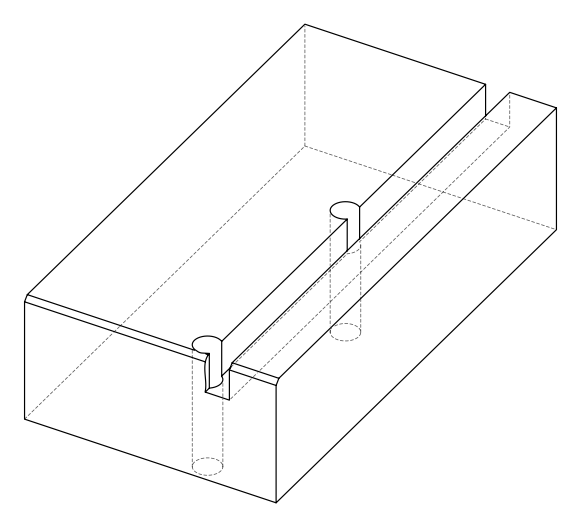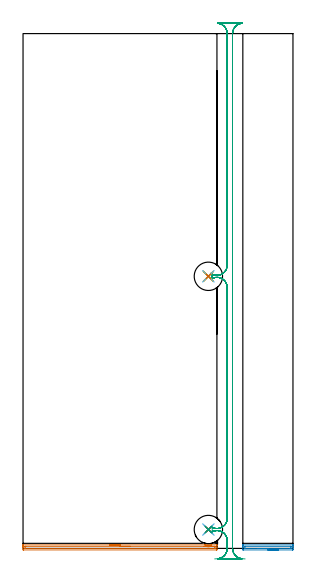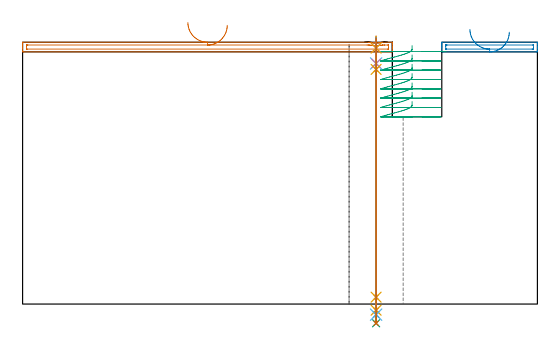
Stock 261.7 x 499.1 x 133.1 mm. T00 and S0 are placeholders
(PLAN: 13 operations, 10 tool changes, 27.3 min)
(1 AREA_MILL | FG_CHAMFER_SURFACE | UGT0205_001 | 3.19 min | 2298 mm3)
(2 AREA_MILL_1 | FG_CHAMFER_SURFACE_1 | UGT0205_001 | 0.96 min | 622 mm3)
(3 MILL_RECTANGULAR_SLOT | SLOT_RECTANGULAR | UGT0201_094 | Follow Part, ap 5, ae 75% | 19.4 min | 501841 mm3)
(4 SPOT_DRILL | STEP1HOLE | NXT0321_9005460120000 | 0.05 min | 0 mm3)
(5 SPOT_DRILL_1 | STEP1HOLE_1 | NXT0321_9005460120000 | 0.05 min | 0 mm3)
(6 DRILL_BLIND_HOLE_INTO_CENTER | STEP1HOLE | UGT0301_192 | 0.05 min | 0 mm3)
(7 GUN_DRILL_THROUGH_HOLE | STEP1HOLE | UGT0307_003 | 0.61 min | 3843 mm3)
(8 SPADE_DRILL_TO_ENLARGE_THROUGH_HOLE | STEP1HOLE | UGT0306_008 | 0.56 min | 19390 mm3)
(9 DRILL_TO_ENLARGE_THROUGH_HOLE | STEP1HOLE | UGT0301_390 | 0.58 min | 38997 mm3)
(10 DRILL_BLIND_HOLE_INTO_CENTER_1 | STEP1HOLE_1 | UGT0301_192 | 0.05 min | 0 mm3)
(11 GUN_DRILL_THROUGH_HOLE_1 | STEP1HOLE_1 | UGT0307_003 | 0.61 min | 3614 mm3)
(12 SPADE_DRILL_TO_ENLARGE_THROUGH_HOLE_1 | STEP1HOLE_1 | UGT0306_008 | 0.56 min | 19537 mm3)
(13 DRILL_TO_ENLARGE_THROUGH_HOLE_1 | STEP1HOLE_1 | UGT0301_390 | 0.58 min | 39136 mm3)
(TOOL UGT0205_001 | Chamfer Mill 20 x 3 x 45 deg. | D20 FL50 Z2)
(TOOL UGT0201_094 | End mill 20 mm | D20 FL38 Z4)
(TOOL NXT0321_9005460120000 | NC Spot Drill, 142deg, 12mm, Carbide, Uncoated | D12 PA142 FL30 Z2)
(TOOL UGT0301_192 | Twist Drill 7.2 mm | D7.2 PA118 FL66 Z2)
(TOOL UGT0307_003 | Gun Drill 7 mm | D7 PA130 FL24 Z1)
(TOOL UGT0306_008 | Spade Drill 17.5mm | D17.5 PA132 FL10 Z2)
(TOOL UGT0301_390 | Twist Drill 27.5 mm | D27.5 PA118 FL165 Z2)
(OP 1 AREA_MILL)
G17 G21 G94 G90
T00 M6
G54
G17 G0 G90 X84.024 Y3.398 S1061 M3
G43 Z143.1 H0
Z143.098
G94 G1 X84.062 Z142.226 F250.
X84.176 Z141.361
X84.365 Z140.51
X84.627 Z139.678
X84.961 Z138.872
X85.364 Z138.098
X85.832 Z137.362
X86.364 Z136.67
X86.953 Z136.027
X87.596 Z135.437
X88.288 Z134.906
X89.024 Z134.438
X89.798 Z134.035
X90.604 Z133.701
X91.436 Z133.439
X92.287 Z133.25
X93.152 Z133.136
X94.024 Z133.098
X175.775 Y3.396 Z133.096
X176.579 Y3.391 Z133.09
X176.656 Y3.388 Z133.088
X176.658
X177. Y3.321 Z133.021
X177.183 Y3.286 Z132.984
X177.303 Y3.267 Z132.963
X177.47 Y3.24 Z132.935
X178.373 Y3.123 Z132.821
X178.443 Y3.117 Z132.814
X178.605 Y3.103 Z132.8
X178.809 Y3.085 Z132.782
X179.256 Y3.063 Z132.758
X179.479 Y3.056 Z132.748
X179.63 Y3.058 Z132.746
X179.716 Y3.054 Z132.752
X179.728
X179.981 Y3.055 Z132.754
X180.149 Y3.062 Z132.76
X181.041 Y3.124 Z132.822
X181.124 Y3.134 Z132.829
X181.299 Y3.151 Z132.85
X181.488 Y3.171 Z132.87
X181.934 Y3.239 Z132.937
X182.505 Y3.341 Z133.039
X182.746 Y3.39 Z133.083
X182.866 Y3.397 Z133.095
X182.887 Y3.396 Z133.096
X187.826 Y3.4 Z133.1
X187.99 Y3.397 Z133.088
X187.998 Y3.293 Z132.985
X188. Y3.183 Z132.883
Y2.932 Z132.632
Y2.254 Z131.948
Y1.045 Z130.742
Y0.515 Z130.21
Y-0.958 Z128.738
X187.997 Y-1.223 Z128.473
X187.99 Y-1.494 Z128.203
X187.662 Y-1.498 Z128.2
X187.379 Y-1.5
X0.621
X0.338 Y-1.498
X0.01 Y-1.494 Z128.203
X0. Y-1.223 Z128.473
Y0.515 Z130.21
Y1.045 Z130.742
Y1.384 Z131.08
Y1.914 Z131.61
Y2.254 Z131.948
Y2.932 Z132.631
Y3.183 Z132.883
X0.001 Y3.292 Z132.984
X0.003 Y3.345 Z133.036
X0.01 Y3.397 Z133.088
X0.174 Y3.4 Z133.1
X94.024 Y3.398 Z133.098
Y1.984 Z131.684
X175.148 Y1.982 Z131.682
X175.762 Y1.98 Z131.68
X176.045 Y1.979 Z131.679
X176.348 Y1.974 Z131.674
X176.656 Y1.924 Z131.624
X177.06 Y1.86 Z131.56
X177.549 Y1.796 Z131.496
X178.089 Y1.729 Z131.429
X178.443 Y1.698 Z131.398
X179.055 Y1.658 Z131.358
X179.337 Y1.645 Z131.345
X179.446 Y1.643 Z131.343
X180.074
X180.102 Y1.644 Z131.344
X180.23 Y1.651 Z131.351
X180.523 Y1.669 Z131.369
X181.124 Y1.715 Z131.415
X181.498 Y1.748 Z131.448
X182.017 Y1.812 Z131.512
X182.41 Y1.872 Z131.572
X182.911 Y1.95 Z131.65
X183.053 Y1.972 Z131.672
X183.196 Y1.976 Z131.676
X183.804 Y1.981 Z131.681
X184.083 Y1.983 Z131.683
X185.592
X185.87 Y1.982 Z131.682
X185.954 Y1.98 Z131.68
X185.988 Y1.977 Z131.677
X185.99 Y1.959 Z131.659
X185.997 Y1.859 Z131.559
X186. Y0.515 Z130.215
X185.999 Y0.119 Z129.819
X185.996 Y-0.014 Z129.686
X185.992 Y-0.061 Z129.639
X185.988 Y-0.079 Z129.621
X185.977 Y-0.081 Z129.619
X185.901 Y-0.083 Z129.617
X185.592 Y-0.085 Z129.615
X2.408
X2.131 Y-0.084 Z129.616
X2.047 Y-0.081 Z129.619
X2.012 Y-0.079 Z129.621
X2.009 Y-0.06 Z129.64
X2.003 Y0.041 Z129.741
X2. Y1.384 Z131.084
X2.001 Y1.781 Z131.481
X2.004 Y1.914 Z131.614
X2.008 Y1.961 Z131.661
X2.012 Y1.979 Z131.679
X2.023 Y1.981 Z131.681
X2.099 Y1.983 Z131.683
X2.408 Y1.985 Z131.685
X2.684 Y1.986 Z131.686
X94.024 Y1.984 Z131.684
X94.895 Z131.722
X95.76 Y1.983 Z131.835
X96.612 Z132.024
X97.444 Z132.287
X98.25 Z132.62
X99.024 Z133.023
X99.76 Z133.492
X100.452 Z134.023
X101.095 Z134.612
X101.684 Z135.255
X102.216 Z135.948
X102.684 Z136.683
X103.087 Z137.457
X103.421 Z138.263
X103.683 Z139.095
X103.872 Z139.947
X103.986 Z140.812
X104.024 Z141.683
G0 Z143.1
M5
M2
(OP 2 AREA_MILL_1)
G17 G21 G94 G90
T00 M6
G54
G17 G0 G90 X247.4 Y-1.5 S1061 M3
G43 Z143.1 H0
Z138.2
G94 G1 X247.362 Z137.328 F250.
X247.248 Z136.463
X247.059 Z135.612
X246.797 Z134.78
X246.463 Z133.974
X246.06 Z133.2
X245.592 Z132.464
X245.06 Z131.772
X244.471 Z131.129
X243.828 Z130.54
X243.136 Z130.008
X242.4 Z129.54
X241.626 Z129.137
X240.82 Z128.803
X239.988 Z128.541
X239.136 Z128.352
X238.272 Z128.238
X237.4 Z128.2
X213.721
X213.437 Y-1.498
X213.11 Y-1.494 Z128.202
X213.1 Y-1.223 Z128.473
Y0.515 Z130.21
Y1.046 Z130.743
Y1.384 Z131.08
Y1.915 Z131.611
Y2.253 Z131.948
Y2.931 Z132.63
Y3.184 Z132.883
X213.102 Y3.293 Z132.985
X213.11 Y3.397 Z133.088
X213.274 Y3.4 Z133.1
X261.526
X261.69 Y3.397 Z133.088
X261.697 Y3.345 Z133.036
X261.699 Y3.292 Z132.984
X261.7 Y3.184 Z132.883
Y2.93 Z132.63
Y2.253 Z131.948
Y1.046 Z130.743
Y0.515 Z130.21
Y-0.957 Z128.738
X261.697 Y-1.223 Z128.473
X261.69 Y-1.494 Z128.202
X261.363 Y-1.498 Z128.2
X261.079 Y-1.5
X237.4
Y-0.086 Z129.614
X215.508 Y-0.085 Z129.615
X215.231 Y-0.084 Z129.616
X215.147 Y-0.081 Z129.619
X215.112 Y-0.079 Z129.621
X215.109 Y-0.06 Z129.64
X215.103 Y0.041 Z129.741
X215.1 Y1.384 Z131.084
X215.101 Y1.781 Z131.481
X215.104 Y1.913 Z131.613
X215.108 Y1.961 Z131.661
X215.112 Y1.979 Z131.679
X215.123 Y1.981 Z131.681
X215.199 Y1.983 Z131.683
X215.508 Y1.985 Z131.685
X215.783 Y1.986 Z131.686
X259.292 Y1.985 Z131.685
X259.569 Y1.984 Z131.684
X259.653 Y1.981 Z131.681
X259.688 Y1.979 Z131.679
X259.691 Y1.96 Z131.66
X259.697 Y1.859 Z131.559
X259.7 Y0.515 Z130.215
X259.699 Y0.119 Z129.819
X259.696 Y-0.013 Z129.687
X259.692 Y-0.061 Z129.639
X259.688 Y-0.08 Z129.62
X259.677 Y-0.081 Z129.619
X259.601 Y-0.083 Z129.617
X259.292 Y-0.085 Z129.615
X259.017 Y-0.086 Z129.614
X237.4
X236.528 Z129.652
X235.664 Z129.766
X234.812 Z129.955
X233.98 Z130.217
X233.174 Z130.551
X232.4 Z130.954
X231.664 Z131.423
X230.972 Z131.954
X230.329 Z132.543
X229.74 Z133.186
X229.208 Z133.878
X228.74 Z134.614
X228.337 Z135.388
X228.003 Z136.194
X227.741 Z137.026
X227.552 Z137.878
X227.438 Z138.743
X227.4 Z139.614
G0 Z143.1
M5
M2
(OP 3 MILL_RECTANGULAR_SLOT)
G17 G21 G94 G90
T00 M6
G54
G17 G0 G90 X215.317 Y-10.202 S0 M3
G43 Z143.1 H0
Z128.362
G94 G1 X212.326 Y-9.97 F250.
G2 X203.1 Y0. R10. F500.
G1 Y499.1
G2 X212.653 Y509.09 R10.
G1 Y509.1
X188.447
Y509.09
G2 X198. Y499.1 R10.
G1 Y274.762
G2 X182.152 Y266.651 R10.
G1 X182.145 Y266.643
G2 X182.145 Y260.957 R3.75
G1 X182.152 Y260.949
G2 X198. Y252.838 R10.
G1 Y29.262
G2 X182.152 Y21.151 R10.
G1 X182.145 Y21.143
G2 X182.145 Y15.457 R3.75
G1 X182.152 Y15.449
G2 X198. Y7.338 R10.
G1 Y0.
G2 X188.774 Y-9.97 R10.
G1 X185.783 Y-10.202 F250.
G0 Z143.1
X198. Y0.42
Z131.362
G1 Y7.338 Z129.509
Y7.654 Z129.424
X197.932 Y8.54 Z129.186
X197.787 Y9.417 Z128.948
X197.564 Y10.277 Z128.71
X197.265 Y11.114 Z128.472
X196.894 Y11.921 Z128.234
X196.452 Y12.692 Z127.995
X195.943 Y13.421 Z127.757
X195.372 Y14.101 Z127.519
X194.743 Y14.729 Z127.281
X194.061 Y15.298 Z127.043
X193.331 Y15.804 Z126.805
X192.558 Y16.244 Z126.567
X191.75 Y16.613 Z126.329
X190.912 Y16.909 Z126.091
X190.052 Y17.13 Z125.853
X189.175 Y17.273 Z125.614
X188.288 Y17.339 Z125.376
X187.4 Y17.325 Z125.138
X186.516 Y17.232 Z124.9
X185.644 Y17.061 Z124.662
X184.791 Y16.814 Z124.424
X183.963 Y16.492 Z124.186
X183.166 Y16.098 Z123.948
X182.408 Y15.634 Z123.71
X182.152 Y15.449 Z123.625
G2 X198. Y7.338 R10. F500.
G1 Y0.
G2 X188.774 Y-9.97 R10.
G1 Y-10.
X212.326
Y-9.97
G2 X203.1 Y0. R10.
G1 Y499.1
G2 X212.653 Y509.09 R10.
G1 Y509.1
X188.447
Y509.09
G2 X198. Y499.1 R10.
G1 Y274.762
G2 X182.152 Y266.651 R10.
G1 X182.145 Y266.643
G2 X182.145 Y260.957 R3.75
G1 X182.152 Y260.949
G2 X198. Y252.838 R10.
G1 Y29.262
G2 X182.152 Y21.151 R10.
G0 Z143.1
X198. Y0.42
Z126.625
G1 Y7.338 Z124.771 F250.
Y7.654 Z124.687
X197.932 Y8.54 Z124.448
X197.787 Y9.417 Z124.21
X197.564 Y10.277 Z123.972
X197.265 Y11.114 Z123.734
X196.894 Y11.921 Z123.496
X196.452 Y12.692 Z123.258
X195.943 Y13.421 Z123.02
X195.372 Y14.101 Z122.782
X194.743 Y14.729 Z122.544
X194.061 Y15.298 Z122.306
X193.331 Y15.804 Z122.067
X192.558 Y16.244 Z121.829
X191.75 Y16.613 Z121.591
X190.912 Y16.909 Z121.353
X190.052 Y17.13 Z121.115
X189.175 Y17.273 Z120.877
X188.288 Y17.339 Z120.639
X187.4 Y17.325 Z120.401
X186.516 Y17.232 Z120.163
X185.644 Y17.061 Z119.925
X184.791 Y16.814 Z119.686
X183.963 Y16.492 Z119.448
X183.166 Y16.098 Z119.21
X182.408 Y15.634 Z118.972
X182.152 Y15.449 Z118.887
G2 X198. Y7.338 R10. F500.
G1 Y0.
G2 X188.774 Y-9.97 R10.
G1 Y-10.
X212.326
Y-9.97
G2 X203.1 Y0. R10.
G1 Y499.1
G2 X212.653 Y509.09 R10.
G1 Y509.1
X188.447
Y509.09
G2 X198. Y499.1 R10.
G1 Y274.762
G2 X182.152 Y266.651 R10.
G1 X182.145 Y266.643
G2 X182.145 Y260.957 R3.75
G1 X182.152 Y260.949
G2 X198. Y252.838 R10.
G1 Y29.262
G2 X182.152 Y21.151 R10.
G0 Z143.1
X198. Y0.42
Z121.887
G1 Y7.338 Z120.034 F250.
Y7.654 Z119.949
X197.932 Y8.54 Z119.711
X197.787 Y9.417 Z119.473
X197.564 Y10.277 Z119.235
X197.265 Y11.114 Z118.997
X196.894 Y11.921 Z118.759
X196.452 Y12.692 Z118.52
X195.943 Y13.421 Z118.282
X195.372 Y14.101 Z118.044
X194.743 Y14.729 Z117.806
X194.061 Y15.298 Z117.568
X193.331 Y15.804 Z117.33
X192.558 Y16.244 Z117.092
X191.75 Y16.613 Z116.854
X190.912 Y16.909 Z116.616
X190.052 Y17.13 Z116.378
X189.175 Y17.273 Z116.139
X188.288 Y17.339 Z115.901
X187.4 Y17.325 Z115.663
X186.516 Y17.232 Z115.425
X185.644 Y17.061 Z115.187
X184.791 Y16.814 Z114.949
X183.963 Y16.492 Z114.711
X183.166 Y16.098 Z114.473
X182.408 Y15.634 Z114.235
X182.152 Y15.449 Z114.15
G2 X198. Y7.338 R10. F500.
G1 Y0.
G2 X188.774 Y-9.97 R10.
G1 Y-10.
X212.326
Y-9.97
G2 X203.1 Y0. R10.
G1 Y499.1
G2 X212.653 Y509.09 R10.
G1 Y509.1
X188.447
Y509.09
G2 X198. Y499.1 R10.
G1 Y274.762
G2 X182.152 Y266.651 R10.
G1 X182.145 Y266.643
G2 X182.145 Y260.957 R3.75
G1 X182.152 Y260.949
G2 X198. Y252.838 R10.
G1 Y29.262
G2 X182.152 Y21.151 R10.
G0 Z143.1
X198. Y0.42
Z117.15
G1 Y7.338 Z115.296 F250.
Y7.654 Z115.212
X197.932 Y8.54 Z114.973
X197.787 Y9.417 Z114.735
X197.564 Y10.277 Z114.497
X197.265 Y11.114 Z114.259
X196.894 Y11.921 Z114.021
X196.452 Y12.692 Z113.783
X195.943 Y13.421 Z113.545
X195.372 Y14.101 Z113.307
X194.743 Y14.729 Z113.069
X194.061 Y15.298 Z112.831
X193.331 Y15.804 Z112.592
X192.558 Y16.244 Z112.354
X191.75 Y16.613 Z112.116
X190.912 Y16.909 Z111.878
X190.052 Y17.13 Z111.64
X189.175 Y17.273 Z111.402
X188.288 Y17.339 Z111.164
X187.4 Y17.325 Z110.926
X186.516 Y17.232 Z110.688
X185.644 Y17.061 Z110.45
X184.791 Y16.814 Z110.211
X183.963 Y16.492 Z109.973
X183.166 Y16.098 Z109.735
X182.408 Y15.634 Z109.497
X182.152 Y15.449 Z109.412
G2 X198. Y7.338 R10. F500.
G1 Y0.
G2 X188.774 Y-9.97 R10.
G1 Y-10.
X212.326
Y-9.97
G2 X203.1 Y0. R10.
G1 Y499.1
G2 X212.653 Y509.09 R10.
G1 Y509.1
X188.447
Y509.09
G2 X198. Y499.1 R10.
G1 Y274.762
G2 X182.152 Y266.651 R10.
G1 X182.145 Y266.643
G2 X182.145 Y260.957 R3.75
G1 X182.152 Y260.949
G2 X198. Y252.838 R10.
G1 Y29.262
G2 X182.152 Y21.151 R10.
G0 Z143.1
X198. Y0.42
Z112.412
G1 Y7.338 Z110.559 F250.
Y7.654 Z110.474
X197.932 Y8.54 Z110.236
X197.787 Y9.417 Z109.998
X197.564 Y10.277 Z109.76
X197.265 Y11.114 Z109.522
X196.894 Y11.921 Z109.284
X196.452 Y12.692 Z109.045
X195.943 Y13.421 Z108.807
X195.372 Y14.101 Z108.569
X194.743 Y14.729 Z108.331
X194.061 Y15.298 Z108.093
X193.331 Y15.804 Z107.855
X192.558 Y16.244 Z107.617
X191.75 Y16.613 Z107.379
X190.912 Y16.909 Z107.141
X190.052 Y17.13 Z106.903
X189.175 Y17.273 Z106.664
X188.288 Y17.339 Z106.426
X187.4 Y17.325 Z106.188
X186.516 Y17.232 Z105.95
X185.644 Y17.061 Z105.712
X184.791 Y16.814 Z105.474
X183.963 Y16.492 Z105.236
X183.166 Y16.098 Z104.998
X182.408 Y15.634 Z104.76
X182.152 Y15.449 Z104.675
G2 X198. Y7.338 R10. F500.
G1 Y0.
G2 X188.774 Y-9.97 R10.
G1 Y-10.
X212.326
Y-9.97
G2 X203.1 Y0. R10.
G1 Y499.1
G2 X212.653 Y509.09 R10.
G1 Y509.1
X188.447
Y509.09
G2 X198. Y499.1 R10.
G1 Y274.762
G2 X182.152 Y266.651 R10.
G1 X182.145 Y266.643
G2 X182.145 Y260.957 R3.75
G1 X182.152 Y260.949
G2 X198. Y252.838 R10.
G1 Y29.262
G2 X182.152 Y21.151 R10.
G0 Z143.1
X198. Y0.42
Z107.675
G1 Y7.338 Z105.821 F250.
Y7.654 Z105.737
X197.932 Y8.54 Z105.498
X197.787 Y9.417 Z105.26
X197.564 Y10.277 Z105.022
X197.265 Y11.114 Z104.784
X196.894 Y11.921 Z104.546
X196.452 Y12.692 Z104.308
X195.943 Y13.421 Z104.07
X195.372 Y14.101 Z103.832
X194.743 Y14.729 Z103.594
X194.061 Y15.298 Z103.356
X193.331 Y15.804 Z103.117
X192.558 Y16.244 Z102.879
X191.75 Y16.613 Z102.641
X190.912 Y16.909 Z102.403
X190.052 Y17.13 Z102.165
X189.175 Y17.273 Z101.927
X188.288 Y17.339 Z101.689
X187.4 Y17.325 Z101.451
X186.516 Y17.232 Z101.213
X185.644 Y17.061 Z100.975
X184.791 Y16.814 Z100.737
X183.963 Y16.492 Z100.498
X183.166 Y16.098 Z100.26
X182.408 Y15.634 Z100.022
X182.152 Y15.449 Z99.937
G2 X198. Y7.338 R10. F500.
G1 Y0.
G2 X188.774 Y-9.97 R10.
G1 Y-10.
X212.326
Y-9.97
G2 X203.1 Y0. R10.
G1 Y499.1
G2 X212.653 Y509.09 R10.
G1 Y509.1
X188.447
Y509.09
G2 X198. Y499.1 R10.
G1 Y274.762
G2 X182.152 Y266.651 R10.
G1 X182.145 Y266.643
G2 X182.145 Y260.957 R3.75
G1 X182.152 Y260.949
G2 X198. Y252.838 R10.
G1 Y29.262
G2 X182.152 Y21.151 R10.
G0 Z143.1
X198. Y0.42
Z102.937
G1 Y7.338 Z101.084 F250.
Y7.654 Z100.999
X197.932 Y8.54 Z100.761
X197.787 Y9.417 Z100.523
X197.564 Y10.277 Z100.285
X197.265 Y11.114 Z100.047
X196.894 Y11.921 Z99.809
X196.452 Y12.692 Z99.57
X195.943 Y13.421 Z99.332
X195.372 Y14.101 Z99.094
X194.743 Y14.729 Z98.856
X194.061 Y15.298 Z98.618
X193.331 Y15.804 Z98.38
X192.558 Y16.244 Z98.142
X191.75 Y16.613 Z97.904
X190.912 Y16.909 Z97.666
X190.052 Y17.13 Z97.428
X189.175 Y17.273 Z97.19
X188.288 Y17.339 Z96.951
X187.4 Y17.325 Z96.713
X186.516 Y17.232 Z96.475
X185.644 Y17.061 Z96.237
X184.791 Y16.814 Z95.999
X183.963 Y16.492 Z95.761
X183.166 Y16.098 Z95.523
X182.408 Y15.634 Z95.285
X182.152 Y15.449 Z95.2
G2 X198. Y7.338 R10. F500.
G1 Y0.
G2 X188.774 Y-9.97 R10.
G1 Y-10.
X212.326
Y-9.97
G2 X203.1 Y0. R10.
G1 Y499.1
G2 X212.653 Y509.09 R10.
G1 Y509.1
X188.447
Y509.09
G2 X198. Y499.1 R10.
G1 Y274.762
G2 X182.152 Y266.651 R10.
G1 X182.145 Y266.643
G2 X182.145 Y260.957 R3.75
G1 X182.152 Y260.949
G2 X198. Y252.838 R10.
G1 Y29.262
G2 X182.152 Y21.151 R10.
G0 Z143.1
M5
M2
(OP 4 SPOT_DRILL)
G17 G21 G94 G90
T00 M6
G54
G17 G0 G90 X179.7 Y18.3 S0 M3
G43 Z143.1 H0
G94 G81 G98 Z130.1 F250. R136.1
G80
M5
M2
(OP 5 SPOT_DRILL_1)
G17 G21 G94 G90
T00 M6
G54
G17 G0 G90 X179.7 Y263.8 S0 M3
G43 Z143.1 H0
G94 G81 G98 Z130.1 F250. R136.1
G80
M5
M2
(OP 6 DRILL_BLIND_HOLE_INTO_CENTER)
G17 G21 G94 G90
T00 M6
G54
G17 G0 G90 X179.7 Y18.3 S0 M3
G43 Z143.1 H0
G94 G81 G98 Z122.3 F250. R135.1
G80
M5
M2
(OP 7 GUN_DRILL_THROUGH_HOLE)
G17 G21 G94 G90
T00 M6
G54
G17 G0 G90 X179.7 Y18.3 M8
G43 Z143.1 H0
Z131.003
S716 M3
G94 G1 Z119.271 F125. M26
G4 X.084
Z3.5 F250.
G4 X.084
Z-3.132 F125.
G4 X.084
M5
M9
G0 Z131.003
Z143.1
M2
(OP 8 SPADE_DRILL_TO_ENLARGE_THROUGH_HOLE)
G17 G21 G94 G90
T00 M6
G54
G17 G0 G90 X179.7 Y18.3 S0 M3
G43 Z143.1 H0
G94 G73 G98 Z-5.396 F250. Q17.312 R135.1
G80
M5
M2
(OP 9 DRILL_TO_ENLARGE_THROUGH_HOLE)
G17 G21 G94 G90
T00 M6
G54
G17 G0 G90 X179.7 Y18.3 S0 M3
G43 Z143.1 H0
G94 G73 G98 Z-9.762 F250. Q23.81 R135.1
G80
M5
M2
(OP 10 DRILL_BLIND_HOLE_INTO_CENTER_1)
G17 G21 G94 G90
T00 M6
G54
G17 G0 G90 X179.7 Y263.8 S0 M3
G43 Z143.1 H0
G94 G81 G98 Z122.3 F250. R135.1
G80
M5
M2
(OP 11 GUN_DRILL_THROUGH_HOLE_1)
G17 G21 G94 G90
T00 M6
G54
G17 G0 G90 X179.7 Y263.8 M8
G43 Z143.1 H0
Z131.003
S716 M3
G94 G1 Z119.271 F125. M26
G4 X.084
Z3.5 F250.
G4 X.084
Z-3.132 F125.
G4 X.084
M5
M9
G0 Z131.003
Z143.1
M2
(OP 12 SPADE_DRILL_TO_ENLARGE_THROUGH_HOLE_1)
G17 G21 G94 G90
T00 M6
G54
G17 G0 G90 X179.7 Y263.8 S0 M3
G43 Z143.1 H0
G94 G73 G98 Z-5.396 F250. Q17.312 R135.1
G80
M5
M2
(OP 13 DRILL_TO_ENLARGE_THROUGH_HOLE_1)
G17 G21 G94 G90
T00 M6
G54
G17 G0 G90 X179.7 Y263.8 S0 M3
G43 Z143.1 H0
G94 G73 G98 Z-9.762 F250. Q23.81 R135.1
G80
M5
M2
